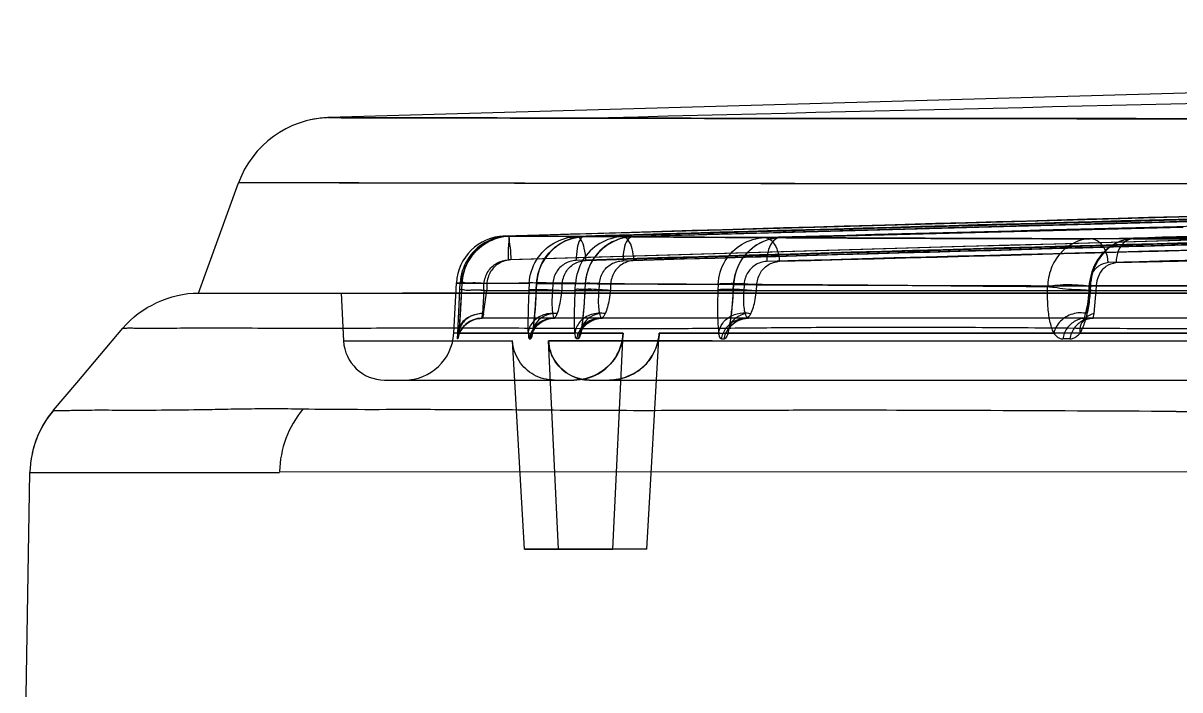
# Model space of a CAD drawing. Header units: millimetres. Extents: x 1236 to 1656, y -100 to 494.
# Drawn here: x 1473.7 to 1476.507, y 392.21 to 393.826 of the extents above; entities that cross this region are included whole.
import ezdxf

# ---------------------------------------------------------------- set-up
doc = ezdxf.new("R2010")
doc.units = ezdxf.units.MM
doc.header["$LTSCALE"] = 0.1

msp = doc.modelspace()

# ---------------------------------------------------------------- linework, layer by layer
for p, q in [((1474.8508, 393.5962), (1474.4428, 393.5971)), ((1474.938, 393.5961), (1474.8508, 393.5962)), ((1475.0492, 393.5958), (1474.938, 393.5961)), ((1474.1255, 393.1717), (1474.2226, 393.4386)), ((1477.0353, 393.3716), (1474.8679, 393.3099)), ((1476.5153, 393.3314), (1475.5374, 393.306)), ((1475.5376, 393.3061), (1476.5155, 393.3315)), ((1474.8679, 393.3099), (1474.8646, 393.3098)), ((1474.8679, 393.3099), (1474.8666, 393.3099)), ((1475.0435, 393.3089), (1474.8679, 393.3099)), ((1474.868, 393.3099), (1474.8767, 393.3099)), ((1474.881, 393.3098), (1475.1555, 393.3083)), ((1475.4994, 393.3063), (1475.0617, 393.3088)), ((1474.1251, 393.1718), (1474.9684, 393.1718)), ((1474.1255, 393.1718), (1474.421, 393.1718)), ((1474.1255, 393.1718), (1474.4511, 393.1718)), ((1474.4511, 393.1718), (1474.5826, 393.1718)), ((1474.4717, 393.172), (1474.4778, 393.0554)), ((1474.5826, 393.1718), (1476.6082, 393.1718)), ((1512.2577, 393.1718), (1474.6207, 393.1718)), ((1474.7453, 393.0744), (1474.7517, 393.1962)), ((1474.7517, 393.1962), (1474.7607, 393.1962)), ((1474.7517, 393.1958), (1474.9284, 393.1957)), ((1474.755, 393.0744), (1474.7598, 393.1793)), ((1474.7641, 393.1813), (1474.7576, 393.0744)), ((1474.7598, 393.1793), (1474.7607, 393.1962)), ((1474.7598, 393.1793), (1474.7607, 393.1962)), ((1474.7649, 393.1962), (1474.764, 393.1793)), ((1475.0409, 393.1962), (1474.7649, 393.1946)), ((1474.818, 393.1783), (1474.8147, 393.1217)), ((1474.8177, 393.1217), (1474.8251, 393.1782)), ((1474.818, 393.1783), (1474.8183, 393.1952)), ((1474.818, 393.1783), (1489.0818, 393.1783)), ((1474.8255, 393.1952), (1474.8251, 393.1782)), ((1474.8251, 393.1782), (1492.3882, 393.1782)), ((1474.9284, 393.1952), (1474.9276, 393.1793)), ((1474.9454, 393.1794), (1474.9463, 393.1952)), ((1474.9455, 393.1793), (1474.9849, 393.1782)), ((1474.9458, 393.1793), (1474.9467, 393.1951)), ((1474.9464, 393.1951), (1474.9855, 393.1941)), ((1474.9467, 393.1951), (1475.3869, 393.1926)), ((1474.9855, 393.1941), (1474.9849, 393.1782)), ((1475.0081, 393.1782), (1475.0084, 393.1942)), ((1475.0081, 393.1782), (1491.3229, 393.1782)), ((1475.0402, 393.1807), (1475.0409, 393.1946)), ((1475.0642, 393.1945), (1475.0634, 393.1794)), ((1475.0644, 393.1945), (1475.0635, 393.1793)), ((1475.0635, 393.1793), (1475.0981, 393.1782)), ((1475.0986, 393.1934), (1475.0644, 393.1945)), ((1475.0981, 393.1782), (1475.0986, 393.1934)), ((1475.1257, 393.1936), (1475.1254, 393.1782)), ((1475.3869, 393.1926), (1475.3864, 393.1793)), ((1475.4235, 393.1793), (1475.4242, 393.1924)), ((1475.4239, 393.1793), (1475.4246, 393.1923)), ((1475.4491, 393.1782), (1475.4239, 393.1793)), ((1475.4246, 393.1923), (1475.4496, 393.1913)), ((1475.4457, 393.1806), (1475.4803, 393.1782)), ((1475.4805, 393.1915), (1475.4474, 393.1938)), ((1475.4496, 393.1913), (1475.4491, 393.1782)), ((1475.4803, 393.1782), (1475.4805, 393.1915)), ((1476.2864, 393.1782), (1476.2816, 393.1218)), ((1476.2865, 393.1881), (1476.2865, 393.1782)), ((1476.2874, 393.1894), (1476.2869, 393.1794)), ((1476.2896, 393.1793), (1476.2869, 393.1794)), ((1476.2869, 393.1794), (1476.3044, 393.1782)), ((1476.3048, 393.1883), (1476.2874, 393.1894)), ((1476.2874, 393.1894), (1476.2902, 393.1893)), ((1476.2902, 393.1893), (1476.2896, 393.1793)), ((1476.2992, 393.1218), (1476.3044, 393.1782)), ((1476.3044, 393.1782), (1476.3048, 393.1883)), ((1474.8142, 393.1107), (1474.8147, 393.1217)), ((1476.2816, 393.1218), (1476.2797, 393.1107)), ((1476.2969, 393.1107), (1476.2992, 393.1218)), ((1473.8303, 392.9542), (1473.9424, 393.0867)), ((1492.325, 393.1107), (1474.8136, 393.1107)), ((1474.8137, 393.1107), (1474.8142, 393.1107)), ((1474.9878, 393.1106), (1474.9894, 393.1107)), ((1474.9256, 393.0744), (1474.7453, 393.0744)), ((1474.755, 393.0744), (1474.7453, 393.0744)), ((1474.7544, 393.0607), (1474.755, 393.0744)), ((1474.7551, 393.0607), (1474.7544, 393.0607)), ((1474.7576, 393.0744), (1474.7551, 393.0607)), ((1474.7576, 393.0744), (1475.0393, 393.0744)), ((1474.9281, 393.0607), (1474.9311, 393.0607)), ((1475.1558, 393.0744), (1474.937, 393.0744)), ((1475.0469, 393.0607), (1475.043, 393.0607)), ((1475.0537, 393.0744), (1475.1565, 393.0744)), ((1475.131, 392.5507), (1475.1562, 393.0744)), ((1475.1312, 392.5506), (1475.1565, 393.0744)), ((1475.2138, 392.5507), (1475.2438, 393.0744)), ((1475.2139, 392.5507), (1475.244, 393.0743)), ((1475.3882, 393.0744), (1475.2437, 393.0744)), ((1475.2441, 393.0743), (1476.2014, 393.0743)), ((1475.3951, 393.0607), (1475.4014, 393.0607)), ((1478.4747, 393.0744), (1475.4113, 393.0744)), ((1476.2403, 393.0607), (1476.2232, 393.0607)), ((1476.265, 393.0744), (1480.2381, 393.0744)), ((1476.5049, 393.0856), (1476.6063, 393.0853)), ((1474.4778, 393.0554), (1474.8881, 393.0559)), ((1474.8881, 393.0555), (1474.4778, 393.0554)), ((1474.9168, 392.5507), (1474.8881, 393.0555)), ((1474.9168, 392.5506), (1474.8881, 393.0555)), ((1474.9993, 392.5507), (1474.9751, 393.0556)), ((1474.9993, 392.5507), (1474.9751, 393.0555)), ((1474.9752, 393.0555), (1484.434, 393.0554)), ((1473.7738, 392.8874), (1473.8303, 392.9542)), ((1474.5776, 392.9607), (1475.0367, 392.9607)), ((1475.0748, 392.9607), (1484.4411, 392.9607)), ((1473.7737, 392.8872), (1473.7739, 392.8876)), ((1475.0416, 392.8871), (1475.0329, 392.8871)), ((1473.7174, 392.7505), (1473.7167, 392.7362)), ((1473.7174, 392.7505), (1473.7174, 392.7507)), ((1473.7002, 391.7902), (1473.7167, 392.7362)), ((1473.7167, 392.7362), (1473.7898, 392.7366)), ((1473.7898, 392.7366), (1474.3224, 392.7366)), ((1478.6893, 392.7366), (1474.3226, 392.7383)), ((1475.2139, 392.5507), (1474.9168, 392.5507)), ((1474.9168, 392.5506), (1475.1312, 392.5506))]:
    msp.add_line(p, q)
for points in [[(1477.2615, 393.6777), (1474.4416, 393.597), (1474.4396, 393.597), (1474.4369, 393.5968), (1474.4336, 393.5967), (1474.4298, 393.5964), (1474.4256, 393.596), (1474.4213, 393.5955), (1474.4167, 393.5949), (1474.412, 393.5942), (1474.4071, 393.5934), (1474.4021, 393.5924), (1474.397, 393.5914)], [(1488.9905, 393.5745), (1486.6445, 393.553), (1484.296, 393.5225), (1481.9449, 393.4829), (1479.5913, 393.4343), (1477.2352, 393.3766), (1474.8767, 393.3099)], [(1489.018, 393.5746), (1486.6694, 393.5531), (1484.3178, 393.5226), (1481.9631, 393.483), (1479.6054, 393.4344), (1477.2447, 393.3766), (1474.881, 393.3098)], [(1489.3098, 393.5756), (1487.0823, 393.5552), (1484.7958, 393.5255), (1482.4505, 393.4862), (1480.0464, 393.4372), (1477.5834, 393.3781), (1475.0617, 393.3088)], [(1489.4711, 393.5761), (1487.3496, 393.5567), (1485.1238, 393.5278), (1482.7938, 393.4889), (1480.3597, 393.4395), (1477.8215, 393.3793), (1475.1791, 393.3081)], [(1490.4028, 393.5786), (1488.34, 393.5574), (1486.1683, 393.5247), (1483.8878, 393.4812), (1481.4985, 393.4284), (1479.0003, 393.368), (1476.3933, 393.3031)], [(1474.881, 393.3098), (1474.8634, 393.308), (1474.8463, 393.3034), (1474.8299, 393.2964), (1474.8148, 393.287), (1474.8012, 393.2755), (1474.7893, 393.2622), (1474.7796, 393.2472), (1474.7721, 393.231), (1474.7671, 393.2138), (1474.7649, 393.1962)], [(1474.8767, 393.3099), (1474.8673, 393.3092), (1474.858, 393.3078), (1474.8489, 393.3056), (1474.84, 393.3028)], [(1475.0617, 393.3088), (1475.0463, 393.3073), (1475.0312, 393.3037), (1475.0166, 393.2981), (1475.0027, 393.2906), (1474.9898, 393.2812), (1474.9781, 393.27), (1474.9678, 393.2573), (1474.9593, 393.2432), (1474.9527, 393.228), (1474.9483, 393.2118), (1474.9463, 393.1952)], [(1475.1791, 393.3081), (1475.1634, 393.3066), (1475.1481, 393.3028), (1475.1335, 393.2971), (1475.1197, 393.2894), (1475.1069, 393.2799), (1475.0954, 393.2688), (1475.0853, 393.2562), (1475.0769, 393.2422), (1475.0705, 393.2271), (1475.0662, 393.211), (1475.0642, 393.1945)], [(1475.5374, 393.306), (1475.5221, 393.3045), (1475.5072, 393.3008), (1475.4929, 393.2952), (1475.4795, 393.2878), (1475.4669, 393.2785), (1475.4555, 393.2676), (1475.4455, 393.2551), (1475.4371, 393.2411), (1475.4306, 393.2258), (1475.4263, 393.2094), (1475.4242, 393.1924)], [(1476.3933, 393.3031), (1476.3792, 393.3016), (1476.3653, 393.298), (1476.352, 393.2925), (1476.3394, 393.285), (1476.3276, 393.2758), (1476.3169, 393.2648), (1476.3075, 393.2522), (1476.2996, 393.2381), (1476.2935, 393.2228), (1476.2894, 393.2063), (1476.2874, 393.1894)], [(1474.764, 393.1793), (1474.7631, 393.1635), (1474.7623, 393.148), (1474.7614, 393.1331), (1474.7606, 393.1192), (1474.7598, 393.1063), (1474.759, 393.0947), (1474.7583, 393.0844), (1474.7577, 393.0758)], [(1474.9454, 393.1794), (1474.9445, 393.1629), (1474.9434, 393.1471), (1474.9424, 393.1323), (1474.9412, 393.1187), (1474.9401, 393.1065), (1474.939, 393.0959), (1474.938, 393.0869), (1474.9371, 393.0798)], [(1475.0634, 393.1794), (1475.0626, 393.1647), (1475.0616, 393.1506), (1475.0606, 393.1373), (1475.0595, 393.1249), (1475.0584, 393.1136), (1475.0573, 393.1035), (1475.0562, 393.0947), (1475.0552, 393.0872), (1475.0543, 393.0813)], [(1475.4235, 393.1793), (1475.4226, 393.1643), (1475.4215, 393.1499), (1475.4202, 393.1366), (1475.4189, 393.1244), (1475.4175, 393.1137), (1475.4162, 393.1043), (1475.4149, 393.0965), (1475.4136, 393.09), (1475.4126, 393.0853)], [(1476.2869, 393.1794), (1476.286, 393.1671), (1476.2846, 393.1554), (1476.283, 393.1445), (1476.281, 393.1347), (1476.279, 393.1259), (1476.2768, 393.1183), (1476.2748, 393.112), (1476.2728, 393.1069), (1476.2712, 393.1032), (1476.27, 393.101)], [(1474.7577, 393.0757), (1474.7575, 393.0737), (1474.7574, 393.0719), (1474.7572, 393.0704), (1474.757, 393.0691), (1474.7568, 393.0681), (1474.7567, 393.0673), (1474.7566, 393.0668), (1474.7566, 393.0666), (1474.7566, 393.0666), (1474.7567, 393.067), (1474.7569, 393.068), (1474.7574, 393.0694), (1474.7581, 393.0716), (1474.7593, 393.0746), (1474.7608, 393.0779), (1474.7628, 393.0815), (1474.7653, 393.0852), (1474.7681, 393.089), (1474.7714, 393.0927), (1474.7751, 393.0961), (1474.7791, 393.0993), (1474.7834, 393.1021), (1474.788, 393.1046), (1474.7929, 393.1067), (1474.798, 393.1084), (1474.8032, 393.1097), (1474.8086, 393.1104)], [(1474.7919, 393.1066), (1474.7972, 393.1084), (1474.8026, 393.1097), (1474.8082, 393.1104), (1474.8137, 393.1107)], [(1474.8086, 393.1104), (1474.8114, 393.1106), (1474.8142, 393.1107)], [(1474.937, 393.0797), (1474.9366, 393.0773), (1474.9363, 393.0756), (1474.9361, 393.0748), (1474.9361, 393.0749), (1474.9365, 393.076), (1474.9375, 393.0782), (1474.9392, 393.0816), (1474.9418, 393.0857), (1474.9453, 393.0903), (1474.9496, 393.0947), (1474.9544, 393.0987), (1474.9598, 393.1024), (1474.9658, 393.1055), (1474.9725, 393.108), (1474.9798, 393.1098), (1474.9878, 393.1106)], [(1475.0543, 393.0813), (1475.0539, 393.0791), (1475.0535, 393.0777), (1475.0534, 393.0772), (1475.0535, 393.0775), (1475.054, 393.0788), (1475.0551, 393.0811), (1475.0571, 393.0845), (1475.0602, 393.0889), (1475.0642, 393.0934), (1475.0693, 393.098), (1475.0752, 393.1021), (1475.0818, 393.1055), (1475.0892, 393.1083), (1475.0972, 393.11), (1475.106, 393.1107)], [(1475.4126, 393.0853), (1475.4121, 393.0836), (1475.4119, 393.0828), (1475.4119, 393.083), (1475.4125, 393.0841), (1475.4137, 393.0863), (1475.4157, 393.0893), (1475.4188, 393.093), (1475.4231, 393.0971), (1475.4284, 393.1011), (1475.4348, 393.1048), (1475.4422, 393.1078), (1475.4504, 393.1099), (1475.4596, 393.1107)], [(1476.27, 393.1009), (1476.2696, 393.1003), (1476.2704, 393.1012), (1476.2725, 393.1031), (1476.2763, 393.1056), (1476.2817, 393.108), (1476.2886, 393.1099), (1476.2966, 393.1107)]]:
    msp.add_lwpolyline(points)
for centre, radius, start, end in [((1474.4484, 393.3571), 0.24, 91.745, 160.0405), ((1493.5072, -223.916), 617.449, 90.4170255, 91.7289886), ((1493.4915, -222.6373), 616.1704, 90.4180088, 91.7305396), ((1474.8715, 393.19), 0.12, 91.7492, 177.1072), ((1474.344, 422.5815), 29.4953, 270.26049, 270.46765), ((1474.8136, 393.0507), 0.06, 89.8809, 170.4088), ((1474.8143, 393.0507), 0.06, 90.123, 170.4089), ((1474.6255, 393.0807), 0.12, 269.9246, 356.9829), ((1474.5777, 393.0607), 0.1, 182.9805, 269.9061), ((1473.9569, 392.7318), 0.2403, 139.6921, 159.3478), ((1473.9569, 392.7319), 0.2403, 139.6005, 159.2118), ((1476.7497, 471.2417), 78.3574, 269.816426, 269.988306), ((1473.9575, 392.7319), 0.2408, 159.2529, 172.2665), ((1473.9565, 392.732), 0.2398, 159.3608, 165.8678), ((1473.9574, 392.7318), 0.2407, 165.8803, 172.4397), ((1473.9575, 392.7319), 0.2408, 172.2792, 175.5402), ((1473.9575, 392.7318), 0.2408, 172.4366, 175.5426)]:
    msp.add_arc(centre, radius, start, end)
for points, knots in [([(1475.0491, 393.5958), (1478.1135, 393.6726), (1484.2434, 393.7878), (1493.4397, 393.8454), (1502.6359, 393.7878), (1508.7658, 393.6726), (1511.8302, 393.5958)], [0, 0, 0, 0, 0.25, 0.5, 0.75, 1, 1, 1, 1]), ([(1474.4411, 393.597), (1474.4416, 393.597), (1474.4435, 393.597), (1474.448, 393.597), (1474.4554, 393.597), (1474.4712, 393.597), (1474.4983, 393.5969), (1474.5615, 393.5968), (1474.6699, 393.5965), (1474.7978, 393.5963), (1474.9236, 393.5961), (1475.0367, 393.5959), (1475.1686, 393.5956), (1475.331, 393.5954), (1475.541, 393.5951), (1475.7546, 393.5949), (1475.9644, 393.5948), (1476.157, 393.5946), (1476.3767, 393.5945), (1476.7301, 393.5944), (1477.2521, 393.5943), (1477.9697, 393.5942), (1478.8021, 393.5942), (1479.7351, 393.5943), (1480.7491, 393.5945), (1482.207, 393.5947), (1483.713, 393.5949), (1485.2543, 393.5952), (1486.4367, 393.5953), (1487.6284, 393.5954), (1488.8273, 393.5953), (1490.0325, 393.5949), (1491.2041, 393.5943), (1492.3402, 393.5936), (1493.0727, 393.5933), (1493.4391, 393.5932)], [0, 0, 0, 0, 0.000078, 0.000312, 0.000702, 0.001247, 0.002806, 0.004989, 0.011227, 0.019924, 0.025187, 0.031083, 0.037783, 0.046023, 0.056721, 0.070956, 0.07975, 0.089844, 0.10137, 0.114443, 0.145647, 0.183798, 0.227763, 0.277088, 0.331133, 0.387887, 0.507311, 0.568943, 0.631279, 0.694023, 0.75713, 0.820596, 0.884336, 0.942135, 1, 1, 1, 1]), ([(1493.4393, 393.594), (1493.3196, 393.594), (1493.0806, 393.594), (1492.7213, 393.5942), (1492.3615, 393.5944), (1492.0039, 393.5945), (1491.6516, 393.5947), (1491.3032, 393.5948), (1490.9503, 393.595), (1490.5816, 393.5951), (1490.1856, 393.5952), (1489.7506, 393.5953), (1489.2661, 393.5953), (1488.7222, 393.5954), (1488.1101, 393.5954), (1487.4221, 393.5954), (1486.6521, 393.5953), (1485.7913, 393.5953), (1484.8302, 393.5951), (1483.7798, 393.5949), (1482.7032, 393.5948), (1481.6826, 393.5946), (1480.7761, 393.5944), (1479.9844, 393.5943), (1479.2844, 393.5942), (1478.6568, 393.5942), (1478.092, 393.5942), (1477.5846, 393.5943), (1477.1285, 393.5943), (1476.7163, 393.5944), (1476.3421, 393.5946), (1476.0051, 393.5948), (1475.7084, 393.5949), (1475.4541, 393.5952), (1475.2394, 393.5955), (1475.1087, 393.5957), (1475.0491, 393.5958)], [0, 0, 0, 0, 0.019536, 0.038982, 0.058621, 0.078223, 0.09732, 0.11608, 0.135062, 0.154893, 0.176221, 0.199673, 0.22584, 0.25526, 0.288397, 0.325695, 0.367502, 0.413999, 0.466116, 0.524291, 0.585359, 0.641741, 0.690769, 0.733236, 0.770895, 0.804967, 0.835605, 0.86304, 0.887734, 0.910011, 0.930285, 0.948779, 0.964986, 0.978676, 0.99027, 1, 1, 1, 1]), ([(1474.8767, 393.3099), (1476.448, 393.3573), (1479.5876, 393.4402), (1484.2924, 393.5284), (1487.4256, 393.5632), (1488.9905, 393.5745)], [0, 0, 0, 0, 0.334098, 0.667429, 1, 1, 1, 1]), ([(1489.018, 393.5746), (1487.4513, 393.5633), (1484.3135, 393.5285), (1479.601, 393.4403), (1476.4557, 393.3573), (1474.881, 393.3098)], [0, 0, 0, 0, 0.332429, 0.665762, 1, 1, 1, 1]), ([(1489.2018, 393.5752), (1487.5387, 393.5631), (1484.3023, 393.5255), (1479.5828, 393.4331), (1476.5266, 393.3524), (1475.0435, 393.3089)], [0, 0, 0, 0, 0.352331, 0.685663, 1, 1, 1, 1]), ([(1475.0617, 393.3088), (1476.5521, 393.3523), (1479.6254, 393.4331), (1484.3749, 393.5259), (1487.634, 393.5635), (1489.3098, 393.5756)], [0, 0, 0, 0, 0.313872, 0.647204, 1, 1, 1, 1]), ([(1475.1555, 393.3083), (1476.6201, 393.3502), (1479.6604, 393.4302), (1484.3878, 393.5246), (1487.6507, 393.5633), (1489.3377, 393.5757)], [0, 0, 0, 0, 0.309886, 0.643216, 1, 1, 1, 1]), ([(1489.4712, 393.5761), (1487.7687, 393.5638), (1484.478, 393.525), (1479.714, 393.4303), (1476.6527, 393.35), (1475.1792, 393.3081)], [0, 0, 0, 0, 0.357311, 0.690642, 1, 1, 1, 1]), ([(1489.7018, 393.5768), (1487.9691, 393.5638), (1484.6581, 393.5217), (1479.9241, 393.4218), (1476.9228, 393.3439), (1475.4994, 393.3063)], [0, 0, 0, 0, 0.365951, 0.699282, 1, 1, 1, 1]), ([(1476.29, 393.3033), (1476.6625, 393.3126), (1477.408, 393.3313), (1478.5707, 393.3606), (1479.7785, 393.3908), (1481.0762, 393.4224), (1482.4193, 393.4538), (1483.8531, 393.4852), (1485.3326, 393.5143), (1486.9029, 393.5408), (1488.5186, 393.5628), (1489.6259, 393.5737), (1490.1796, 393.5781)], [0, 0, 0, 0, 0.08048, 0.161025, 0.251157, 0.341392, 0.441323, 0.541288, 0.651081, 0.760873, 0.880434, 1, 1, 1, 1]), ([(1490.4029, 393.5786), (1489.8414, 393.5743), (1488.7184, 393.5634), (1487.0811, 393.5412), (1485.4912, 393.5145), (1483.9958, 393.4851), (1482.5482, 393.4536), (1481.195, 393.422), (1479.8893, 393.3903), (1478.6771, 393.3602), (1477.5121, 393.331), (1476.7664, 393.3124), (1476.3937, 393.3031)], [0, 0, 0, 0, 0.120226, 0.240446, 0.350569, 0.460687, 0.560657, 0.660585, 0.75049, 0.840289, 0.920178, 1, 1, 1, 1]), ([(1489.2899, 393.5179), (1487.7067, 393.5055), (1484.5403, 393.4694), (1479.7909, 393.3804), (1476.625, 393.298), (1475.0422, 393.251)], [0, 0, 0, 0, 0.333299, 0.666632, 1, 1, 1, 1]), ([(1475.0661, 393.251), (1476.6385, 393.2971), (1479.7838, 393.3806), (1484.5026, 393.4684), (1487.6489, 393.5059), (1489.2222, 393.5174)], [0, 0, 0, 0, 0.33331, 0.666643, 1, 1, 1, 1]), ([(1475.1558, 393.2502), (1476.7434, 393.2954), (1479.9185, 393.3797), (1484.6818, 393.4673), (1487.8573, 393.5067), (1489.4451, 393.5182)], [0, 0, 0, 0, 0.333376, 0.666709, 1, 1, 1, 1]), ([(1489.3635, 393.5179), (1487.7875, 393.5049), (1484.6356, 393.4679), (1479.9085, 393.3787), (1476.7577, 393.297), (1475.1825, 393.2505)], [0, 0, 0, 0, 0.333361, 0.666693, 1, 1, 1, 1]), ([(1489.8488, 393.5197), (1488.3121, 393.5074), (1485.1814, 393.47), (1480.4, 393.3725), (1477.1553, 393.293), (1475.5044, 393.2485)], [0, 0, 0, 0, 0.321332, 0.654668, 1, 1, 1, 1]), ([(1475.5354, 393.2487), (1477.1693, 393.2932), (1480.3811, 393.3725), (1485.1149, 393.4695), (1488.2148, 393.5069), (1489.7367, 393.5192)], [0, 0, 0, 0, 0.34523, 0.678556, 1, 1, 1, 1]), ([(1490.2224, 393.5204), (1488.7302, 393.507), (1485.6947, 393.4677), (1481.0652, 393.3641), (1477.9278, 393.2877), (1476.3336, 393.2456)], [0, 0, 0, 0, 0.322266, 0.655589, 1, 1, 1, 1]), ([(1476.3522, 393.2454), (1477.9608, 393.2877), (1481.126, 393.3644), (1485.7953, 393.4684), (1488.8563, 393.5076), (1490.3606, 393.5209)], [0, 0, 0, 0, 0.344551, 0.677897, 1, 1, 1, 1]), ([(1484.4385, 393.437), (1484.2974, 393.437), (1483.3906, 393.4368), (1482.1186, 393.4366), (1480.6388, 393.4365), (1479.3205, 393.4362), (1478.1205, 393.4361), (1477.0672, 393.4362), (1476.5336, 393.4364), (1476.1728, 393.4365), (1475.9491, 393.4366), (1475.7535, 393.4367), (1475.541, 393.4369), (1475.3252, 393.4371), (1475.1135, 393.4373), (1474.9504, 393.4376), (1474.8182, 393.4379), (1474.7051, 393.4381), (1474.5794, 393.4383), (1474.4516, 393.4386), (1474.3432, 393.4388), (1474.28, 393.4389), (1474.2529, 393.439), (1474.2371, 393.439), (1474.2297, 393.439), (1474.2252, 393.439), (1474.2233, 393.439), (1474.2228, 393.439)], [0, 0, 0, 0, 0.041433, 0.266299, 0.373546, 0.475987, 0.653428, 0.725969, 0.785302, 0.810109, 0.831931, 0.850995, 0.867566, 0.894325, 0.914364, 0.929748, 0.942222, 0.953184, 0.962963, 0.979128, 0.990725, 0.994785, 0.997682, 0.998696, 0.99942, 0.999854, 1, 1, 1, 1]), ([(1493.4395, 393.4361), (1493.0705, 393.4362), (1492.3324, 393.4365), (1491.1877, 393.4372), (1490.0071, 393.4375), (1488.7925, 393.4375), (1487.5834, 393.4375), (1486.3805, 393.4374), (1485.1863, 393.4372), (1483.6299, 393.437), (1482.1074, 393.4367), (1480.6304, 393.4365), (1479.5979, 393.4363), (1478.6459, 393.4362), (1477.9139, 393.4362), (1477.3827, 393.4363), (1476.9341, 393.4363), (1476.4556, 393.4364), (1475.9739, 393.4367), (1475.6025, 393.4369), (1475.3208, 393.4372), (1475.1078, 393.4374), (1474.9437, 393.4377), (1474.8107, 393.438), (1474.697, 393.4382), (1474.5965, 393.4384), (1474.5079, 393.4386), (1474.4314, 393.4387), (1474.367, 393.4388), (1474.3215, 393.4389), (1474.2915, 393.439), (1474.2739, 393.439), (1474.2591, 393.4391), (1474.247, 393.4391), (1474.2385, 393.4391), (1474.233, 393.4391), (1474.2298, 393.4391), (1474.2273, 393.4391), (1474.2253, 393.4391), (1474.224, 393.4391), (1474.2232, 393.4391), (1474.223, 393.4391)], [0, 0, 0, 0, 0.057607, 0.115228, 0.178703, 0.241924, 0.304839, 0.367458, 0.429728, 0.491263, 0.61044, 0.667409, 0.721845, 0.771629, 0.816039, 0.836117, 0.854566, 0.886075, 0.910809, 0.929771, 0.94406, 0.954784, 0.963015, 0.969685, 0.975546, 0.98077, 0.985379, 0.989366, 0.992719, 0.995425, 0.996484, 0.997396, 0.998166, 0.998796, 0.999291, 0.999489, 0.999655, 0.999788, 0.99989, 0.99996, 1, 1, 1, 1]), ([(1474.8767, 393.3099), (1474.8571, 393.3093), (1474.8177, 393.2976), (1474.7742, 393.255), (1474.7617, 393.2159), (1474.7607, 393.1962)], [0, 0, 0, 0, 0.333826, 0.665004, 1, 1, 1, 1]), ([(1474.7649, 393.1962), (1474.7659, 393.2159), (1474.7785, 393.2552), (1474.8222, 393.2977), (1474.8616, 393.3093), (1474.881, 393.3098)], [0, 0, 0, 0, 0.335478, 0.66899, 1, 1, 1, 1]), ([(1474.8767, 393.3099), (1474.8795, 393.3099), (1474.8793, 393.2949), (1474.8831, 393.28), (1474.8834, 393.2617), (1474.8837, 393.252)], [0, 0, 0, 0, 0.14072, 0.502851, 1, 1, 1, 1]), ([(1474.881, 393.3098), (1474.8783, 393.3098), (1474.8794, 393.2948), (1474.8765, 393.2799), (1474.8773, 393.2616), (1474.8776, 393.252)], [0, 0, 0, 0, 0.14135, 0.502247, 1, 1, 1, 1]), ([(1474.9284, 393.1952), (1474.9294, 393.215), (1474.9417, 393.2543), (1474.9851, 393.2967), (1475.0242, 393.3083), (1475.0435, 393.3089)], [0, 0, 0, 0, 0.337435, 0.669841, 1, 1, 1, 1]), ([(1474.9464, 393.1951), (1474.9474, 393.2146), (1474.9593, 393.2537), (1475.0024, 393.2968), (1475.042, 393.3082), (1475.0617, 393.3088)], [0, 0, 0, 0, 0.331807, 0.664162, 1, 1, 1, 1]), ([(1475.1555, 393.3083), (1475.136, 393.3077), (1475.0968, 393.2959), (1475.0538, 393.2532), (1475.0419, 393.2141), (1475.0409, 393.1946)], [0, 0, 0, 0, 0.333042, 0.666255, 1, 1, 1, 1]), ([(1475.0617, 393.3088), (1475.0575, 393.3087), (1475.0484, 393.2981), (1475.0437, 393.278), (1475.0422, 393.2607), (1475.0423, 393.2511)], [0, 0, 0, 0, 0.19973, 0.546861, 1, 1, 1, 1]), ([(1475.066, 393.2511), (1475.0656, 393.2609), (1475.0631, 393.2785), (1475.0574, 393.2986), (1475.0478, 393.309), (1475.0435, 393.3089)], [0, 0, 0, 0, 0.455977, 0.80281, 1, 1, 1, 1]), ([(1475.1793, 393.3081), (1475.1599, 393.3076), (1475.1204, 393.2963), (1475.0773, 393.2532), (1475.0654, 393.2139), (1475.0644, 393.1945)], [0, 0, 0, 0, 0.330731, 0.667368, 1, 1, 1, 1]), ([(1475.1824, 393.2505), (1475.182, 393.2602), (1475.1794, 393.2776), (1475.172, 393.2986), (1475.1606, 393.3084), (1475.1555, 393.3083)], [0, 0, 0, 0, 0.43062, 0.770148, 1, 1, 1, 1]), ([(1475.1792, 393.3081), (1475.1743, 393.308), (1475.1635, 393.2984), (1475.1571, 393.2773), (1475.1557, 393.2599), (1475.156, 393.2502)], [0, 0, 0, 0, 0.221124, 0.562204, 1, 1, 1, 1]), ([(1475.1793, 393.3081), (1475.2051, 393.308), (1475.2596, 393.3077), (1475.3467, 393.3071), (1475.445, 393.3066), (1475.5578, 393.3059), (1475.6915, 393.3052), (1475.8538, 393.3045), (1476.0124, 393.304), (1476.1619, 393.3036), (1476.2457, 393.3034), (1476.29, 393.3033)], [0, 0, 0, 0, 0.069785, 0.147062, 0.235309, 0.335321, 0.451742, 0.596301, 0.773802, 0.880168, 1, 1, 1, 1]), ([(1475.3867, 393.1926), (1475.3877, 393.2124), (1475.3992, 393.2518), (1475.4421, 393.294), (1475.4804, 393.3058), (1475.4994, 393.3063)], [0, 0, 0, 0, 0.342655, 0.672548, 1, 1, 1, 1]), ([(1475.4245, 393.1924), (1475.4256, 393.2115), (1475.4373, 393.2499), (1475.4786, 393.2939), (1475.5181, 393.3056), (1475.5376, 393.3061)], [0, 0, 0, 0, 0.329281, 0.663642, 1, 1, 1, 1]), ([(1475.4994, 393.3063), (1475.5055, 393.3064), (1475.5194, 393.2992), (1475.5313, 393.2772), (1475.5348, 393.259), (1475.5352, 393.2487)], [0, 0, 0, 0, 0.24983, 0.577038, 1, 1, 1, 1]), ([(1475.5376, 393.3061), (1475.5314, 393.3059), (1475.5177, 393.298), (1475.5072, 393.2759), (1475.5046, 393.2582), (1475.5046, 393.2485)], [0, 0, 0, 0, 0.259004, 0.592803, 1, 1, 1, 1]), ([(1478.5129, 393.3015), (1478.3953, 393.3015), (1478.1682, 393.3016), (1477.8341, 393.3017), (1477.521, 393.3018), (1477.1546, 393.302), (1476.8276, 393.3023), (1476.5375, 393.3028), (1476.3121, 393.3032), (1476.0802, 393.3038), (1475.8787, 393.3044), (1475.7494, 393.305), (1475.6714, 393.3053), (1475.602, 393.3057), (1475.5584, 393.3059), (1475.5376, 393.3061)], [0, 0, 0, 0, 0.11862, 0.228981, 0.33683, 0.434337, 0.598394, 0.666618, 0.726803, 0.82566, 0.900435, 0.930008, 0.955992, 0.979089, 1, 1, 1, 1]), ([(1476.29, 393.3033), (1476.2762, 393.303), (1476.2486, 393.2955), (1476.215, 393.2691), (1476.1921, 393.2313), (1476.1868, 393.2015), (1476.1866, 393.1865)], [0, 0, 0, 0, 0.24165, 0.481712, 0.735457, 1, 1, 1, 1]), ([(1476.3334, 393.2456), (1476.333, 393.2554), (1476.3291, 393.2738), (1476.3142, 393.2963), (1476.2977, 393.3034), (1476.29, 393.3033)], [0, 0, 0, 0, 0.374702, 0.703471, 1, 1, 1, 1]), ([(1476.3937, 393.3031), (1476.3761, 393.3026), (1476.3392, 393.2905), (1476.3014, 393.2467), (1476.2912, 393.2086), (1476.2902, 393.1894)], [0, 0, 0, 0, 0.316573, 0.654802, 1, 1, 1, 1]), ([(1476.3937, 393.3031), (1476.3865, 393.303), (1476.3709, 393.2965), (1476.3561, 393.2743), (1476.3525, 393.2556), (1476.3524, 393.2454)], [0, 0, 0, 0, 0.279153, 0.603544, 1, 1, 1, 1]), ([(1476.3937, 393.3031), (1476.6124, 393.3026), (1477.1143, 393.302), (1477.9922, 393.3015), (1479.0592, 393.3015), (1479.8432, 393.3017), (1480.2511, 393.3019)], [0, 0, 0, 0, 0.170114, 0.390298, 0.682754, 1, 1, 1, 1]), ([(1474.8181, 393.1945), (1474.8197, 393.2048), (1474.8261, 393.2246), (1474.8483, 393.2463), (1474.8679, 393.2514), (1474.8776, 393.252)], [0, 0, 0, 0, 0.350663, 0.67397, 1, 1, 1, 1]), ([(1474.8838, 393.252), (1474.8739, 393.2513), (1474.8543, 393.2462), (1474.8319, 393.2243), (1474.8265, 393.2043), (1474.8253, 393.1939)], [0, 0, 0, 0, 0.331102, 0.650322, 1, 1, 1, 1]), ([(1475.0422, 393.251), (1475.0325, 393.2502), (1475.0132, 393.2448), (1474.9915, 393.2229), (1474.9862, 393.2033), (1474.9852, 393.1931)], [0, 0, 0, 0, 0.332358, 0.653863, 1, 1, 1, 1]), ([(1475.0083, 393.1929), (1475.0094, 393.2032), (1475.0147, 393.2231), (1475.0366, 393.2453), (1475.0562, 393.2503), (1475.0661, 393.251)], [0, 0, 0, 0, 0.348904, 0.667502, 1, 1, 1, 1]), ([(1475.0983, 393.1925), (1475.0993, 393.2027), (1475.1047, 393.2225), (1475.1264, 393.2446), (1475.146, 393.2496), (1475.1558, 393.2502)], [0, 0, 0, 0, 0.345869, 0.667872, 1, 1, 1, 1]), ([(1475.1825, 393.2505), (1475.1728, 393.2497), (1475.1534, 393.2445), (1475.1318, 393.2223), (1475.1267, 393.2025), (1475.1256, 393.1922)], [0, 0, 0, 0, 0.330373, 0.650888, 1, 1, 1, 1]), ([(1475.5044, 393.2485), (1475.4948, 393.2476), (1475.4757, 393.242), (1475.4552, 393.2198), (1475.4501, 393.2005), (1475.4493, 393.1906)], [0, 0, 0, 0, 0.332895, 0.658162, 1, 1, 1, 1]), ([(1475.4804, 393.1903), (1475.4812, 393.2003), (1475.4861, 393.2197), (1475.5065, 393.2422), (1475.5257, 393.2477), (1475.5354, 393.2487)], [0, 0, 0, 0, 0.344915, 0.665923, 1, 1, 1, 1]), ([(1476.3336, 393.2456), (1476.3252, 393.2447), (1476.3079, 393.2388), (1476.2909, 393.2161), (1476.2871, 393.1974), (1476.2865, 393.1876)], [0, 0, 0, 0, 0.311923, 0.636676, 1, 1, 1, 1]), ([(1476.3046, 393.1878), (1476.3054, 393.1976), (1476.3096, 393.2161), (1476.3267, 393.2386), (1476.3439, 393.2445), (1476.3522, 393.2454)], [0, 0, 0, 0, 0.364328, 0.689681, 1, 1, 1, 1]), ([(1474.7607, 393.1962), (1474.7615, 393.199), (1474.7769, 393.1943), (1474.7944, 393.1981), (1474.8146, 393.1958), (1474.8255, 393.1952)], [0, 0, 0, 0, 0.133609, 0.495829, 1, 1, 1, 1]), ([(1474.7598, 393.1793), (1474.7608, 393.1821), (1474.7757, 393.1775), (1474.7938, 393.1812), (1474.8139, 393.1789), (1474.8251, 393.1782)], [0, 0, 0, 0, 0.135533, 0.488316, 1, 1, 1, 1]), ([(1474.764, 393.1793), (1474.7632, 393.1814), (1474.7789, 393.1776), (1474.7904, 393.1807), (1474.8086, 393.1787), (1474.818, 393.1783)], [0, 0, 0, 0, 0.122389, 0.47803, 1, 1, 1, 1]), ([(1474.8183, 393.1952), (1474.8093, 393.1956), (1474.7916, 393.1975), (1474.7803, 393.1944), (1474.764, 393.1984), (1474.7649, 393.1962)], [0, 0, 0, 0, 0.502236, 0.867162, 1, 1, 1, 1]), ([(1474.9276, 393.1793), (1474.9269, 393.1658), (1474.9259, 393.1403), (1474.9251, 393.1053), (1474.9252, 393.0838), (1474.9256, 393.0744)], [0, 0, 0, 0, 0.384724, 0.730953, 1, 1, 1, 1]), ([(1474.9276, 393.1793), (1474.9293, 393.181), (1474.9392, 393.1795), (1474.9553, 393.1812), (1474.9802, 393.1797), (1474.9984, 393.1789), (1475.0081, 393.1782)], [0, 0, 0, 0, 0.092513, 0.315244, 0.640593, 1, 1, 1, 1]), ([(1475.0084, 393.1942), (1474.9996, 393.1948), (1474.9825, 393.1956), (1474.9582, 393.1971), (1474.9414, 393.1954), (1474.9305, 393.1972), (1474.9284, 393.1952)], [0, 0, 0, 0, 0.329281, 0.645763, 0.892226, 1, 1, 1, 1]), ([(1474.937, 393.0744), (1474.9383, 393.0837), (1474.9406, 393.1052), (1474.9435, 393.1401), (1474.9451, 393.1658), (1474.9458, 393.1793)], [0, 0, 0, 0, 0.267464, 0.614621, 1, 1, 1, 1]), ([(1474.9849, 393.1782), (1474.9843, 393.171), (1474.9833, 393.1574), (1474.9834, 393.1385), (1474.9843, 393.1269), (1474.9853, 393.1217)], [0, 0, 0, 0, 0.385777, 0.723359, 1, 1, 1, 1]), ([(1474.9964, 393.1217), (1474.9985, 393.1267), (1475.0016, 393.1383), (1475.0053, 393.1572), (1475.0072, 393.171), (1475.0081, 393.1782)], [0, 0, 0, 0, 0.276893, 0.622969, 1, 1, 1, 1]), ([(1475.0393, 393.0744), (1475.0387, 393.0839), (1475.0381, 393.1055), (1475.0386, 393.141), (1475.0396, 393.1669), (1475.0402, 393.1807)], [0, 0, 0, 0, 0.267562, 0.610726, 1, 1, 1, 1]), ([(1475.1254, 393.1782), (1475.1164, 393.1789), (1475.0985, 393.1798), (1475.0729, 393.1814), (1475.0545, 393.1797), (1475.0426, 393.1814), (1475.0401, 393.1793)], [0, 0, 0, 0, 0.318246, 0.633111, 0.885477, 1, 1, 1, 1]), ([(1475.0409, 393.1946), (1475.0431, 393.1963), (1475.0534, 393.1952), (1475.0711, 393.1967), (1475.097, 393.1952), (1475.1159, 393.1943), (1475.1257, 393.1936)], [0, 0, 0, 0, 0.098535, 0.326202, 0.652256, 1, 1, 1, 1]), ([(1475.0635, 393.1793), (1475.0628, 393.1662), (1475.0612, 393.1409), (1475.0581, 393.1059), (1475.0553, 393.0841), (1475.0537, 393.0744)], [0, 0, 0, 0, 0.374918, 0.720481, 1, 1, 1, 1]), ([(1476.1865, 393.1865), (1476.0472, 393.1878), (1475.8102, 393.1902), (1475.4996, 393.1922), (1475.2648, 393.193), (1475.1278, 393.1939), (1475.0644, 393.1945)], [0, 0, 0, 0, 0.372534, 0.633603, 0.830444, 1, 1, 1, 1]), ([(1475.0997, 393.1217), (1475.0984, 393.127), (1475.097, 393.1386), (1475.0966, 393.1575), (1475.0974, 393.171), (1475.0981, 393.1782)], [0, 0, 0, 0, 0.285021, 0.617345, 1, 1, 1, 1]), ([(1475.1254, 393.1782), (1475.1244, 393.1709), (1475.1226, 393.1573), (1475.1186, 393.1384), (1475.115, 393.1269), (1475.1127, 393.1217)], [0, 0, 0, 0, 0.382736, 0.706095, 1, 1, 1, 1]), ([(1475.3864, 393.1793), (1475.3858, 393.166), (1475.3851, 393.141), (1475.3854, 393.106), (1475.387, 393.0843), (1475.3882, 393.0744)], [0, 0, 0, 0, 0.379613, 0.714654, 1, 1, 1, 1]), ([(1475.3862, 393.1793), (1475.389, 393.181), (1475.4, 393.1806), (1475.4194, 393.1818), (1475.4362, 393.181), (1475.4457, 393.1806)], [0, 0, 0, 0, 0.165283, 0.519795, 1, 1, 1, 1]), ([(1475.4474, 393.1938), (1475.4379, 393.1942), (1475.4209, 393.1951), (1475.4012, 393.1938), (1475.3897, 393.1945), (1475.3867, 393.1926)], [0, 0, 0, 0, 0.471312, 0.82725, 1, 1, 1, 1]), ([(1475.4113, 393.0744), (1475.4135, 393.084), (1475.4174, 393.1056), (1475.4213, 393.1406), (1475.4231, 393.1659), (1475.4239, 393.1793)], [0, 0, 0, 0, 0.281053, 0.619646, 1, 1, 1, 1]), ([(1475.4245, 393.1924), (1475.4451, 393.1922), (1475.4884, 393.192), (1475.5572, 393.1916), (1475.6345, 393.1913), (1475.7637, 393.1907), (1475.966, 393.1901), (1476.1995, 393.1895), (1476.4268, 393.1891), (1476.7199, 393.1886), (1477.0508, 393.1883), (1477.4216, 393.1881), (1477.7402, 393.188), (1478.0819, 393.1879), (1478.3153, 393.1878), (1478.4363, 393.1878)], [0, 0, 0, 0, 0.020484, 0.043111, 0.068558, 0.097502, 0.171748, 0.270099, 0.330072, 0.398146, 0.562109, 0.659633, 0.767517, 0.879511, 1, 1, 1, 1]), ([(1475.4491, 393.1782), (1475.4486, 393.1708), (1475.4477, 393.1572), (1475.4488, 393.1383), (1475.4507, 393.1269), (1475.4523, 393.1218)], [0, 0, 0, 0, 0.393342, 0.716496, 1, 1, 1, 1]), ([(1475.4662, 393.1218), (1475.4688, 393.1268), (1475.4728, 393.1381), (1475.4774, 393.1571), (1475.4792, 393.1708), (1475.4802, 393.1782)], [0, 0, 0, 0, 0.293185, 0.612248, 1, 1, 1, 1]), ([(1476.2014, 393.0743), (1476.1972, 393.0837), (1476.1908, 393.1053), (1476.1862, 393.1431), (1476.1861, 393.1708), (1476.1865, 393.1865)], [0, 0, 0, 0, 0.270757, 0.588032, 1, 1, 1, 1]), ([(1476.2865, 393.1881), (1476.2778, 393.1894), (1476.2592, 393.1908), (1476.2314, 393.1923), (1476.2069, 393.1899), (1476.192, 393.1886), (1476.1867, 393.1865)], [0, 0, 0, 0, 0.262519, 0.559788, 0.829065, 1, 1, 1, 1]), ([(1476.2865, 393.1782), (1476.2776, 393.1787), (1476.2586, 393.1799), (1476.2305, 393.1804), (1476.2063, 393.1847), (1476.192, 393.1861), (1476.1867, 393.1865)], [0, 0, 0, 0, 0.264645, 0.569921, 0.840361, 1, 1, 1, 1]), ([(1476.2896, 393.1793), (1476.2889, 393.1659), (1476.2863, 393.1404), (1476.2785, 393.105), (1476.27, 393.0837), (1476.265, 393.0744)], [0, 0, 0, 0, 0.370111, 0.708778, 1, 1, 1, 1]), ([(1480.1909, 393.1882), (1479.9652, 393.1881), (1479.5301, 393.188), (1478.8982, 393.1879), (1478.3135, 393.1878), (1477.8565, 393.1879), (1477.5208, 393.1881), (1477.2293, 393.1882), (1476.9114, 393.1885), (1476.5789, 393.1889), (1476.3806, 393.1892), (1476.2902, 393.1894)], [0, 0, 0, 0, 0.173573, 0.334591, 0.486005, 0.623291, 0.686038, 0.744267, 0.847453, 0.930514, 1, 1, 1, 1]), ([(1474.8177, 393.1218), (1474.8077, 393.1223), (1474.7878, 393.119), (1474.7634, 393.1021), (1474.7556, 393.0836), (1474.755, 393.0744)], [0, 0, 0, 0, 0.350761, 0.677414, 1, 1, 1, 1]), ([(1474.8147, 393.1218), (1474.8052, 393.1216), (1474.7867, 393.1175), (1474.7646, 393.1005), (1474.758, 393.0831), (1474.7576, 393.0744)], [0, 0, 0, 0, 0.352975, 0.678288, 1, 1, 1, 1]), ([(1474.8177, 393.1217), (1474.8173, 393.1197), (1474.8166, 393.1161), (1474.8149, 393.1131), (1474.8142, 393.1107), (1474.8137, 393.1107)], [0, 0, 0, 0, 0.528711, 0.869181, 1, 1, 1, 1]), ([(1474.9964, 393.1218), (1474.9854, 393.1234), (1474.9629, 393.1214), (1474.9354, 393.1039), (1474.9264, 393.0841), (1474.9256, 393.0744)], [0, 0, 0, 0, 0.356498, 0.690144, 1, 1, 1, 1]), ([(1474.9853, 393.1218), (1474.9766, 393.1207), (1474.9601, 393.1154), (1474.9415, 393.098), (1474.9367, 393.0821), (1474.9366, 393.0744)], [0, 0, 0, 0, 0.357459, 0.687705, 1, 1, 1, 1]), ([(1474.9853, 393.1217), (1474.9857, 393.1197), (1474.9863, 393.1163), (1474.9875, 393.1127), (1474.9888, 393.1107), (1474.9895, 393.1107)], [0, 0, 0, 0, 0.509039, 0.843388, 1, 1, 1, 1]), ([(1474.9877, 393.1107), (1474.9886, 393.1107), (1474.9907, 393.1125), (1474.9939, 393.1159), (1474.9955, 393.1196), (1474.9964, 393.1217)], [0, 0, 0, 0, 0.180808, 0.523172, 1, 1, 1, 1]), ([(1475.1127, 393.1218), (1475.1015, 393.1238), (1475.0784, 393.1223), (1475.0497, 393.1048), (1475.0402, 393.0844), (1475.0393, 393.0744)], [0, 0, 0, 0, 0.35211, 0.688455, 1, 1, 1, 1]), ([(1475.0997, 393.1218), (1475.0915, 393.1205), (1475.0758, 393.1149), (1475.0583, 393.0978), (1475.0537, 393.0821), (1475.0537, 393.0744)], [0, 0, 0, 0, 0.351771, 0.674956, 1, 1, 1, 1]), ([(1475.106, 393.1107), (1475.105, 393.1107), (1475.1026, 393.112), (1475.1012, 393.1164), (1475.1002, 393.1197), (1475.0997, 393.1217)], [0, 0, 0, 0, 0.220976, 0.534176, 1, 1, 1, 1]), ([(1475.1127, 393.1217), (1475.1117, 393.1197), (1475.1097, 393.116), (1475.1061, 393.1121), (1475.1032, 393.1107), (1475.1019, 393.1107)], [0, 0, 0, 0, 0.438339, 0.767197, 1, 1, 1, 1]), ([(1475.3881, 393.0744), (1475.389, 393.0832), (1475.3964, 393.1008), (1475.4189, 393.1187), (1475.438, 393.1234), (1475.4477, 393.1238)], [0, 0, 0, 0, 0.316888, 0.651352, 1, 1, 1, 1]), ([(1475.4113, 393.0744), (1475.4113, 393.0816), (1475.4148, 393.0965), (1475.4303, 393.1138), (1475.4447, 393.12), (1475.4523, 393.1218)], [0, 0, 0, 0, 0.32223, 0.65139, 1, 1, 1, 1]), ([(1475.4477, 393.1238), (1475.4497, 393.1238), (1475.4539, 393.1238), (1475.4601, 393.1231), (1475.4642, 393.1223), (1475.4662, 393.1218)], [0, 0, 0, 0, 0.333492, 0.667994, 1, 1, 1, 1]), ([(1475.4523, 393.1218), (1475.4529, 393.1197), (1475.4541, 393.1163), (1475.4564, 393.1118), (1475.4592, 393.1107), (1475.4603, 393.1107)], [0, 0, 0, 0, 0.447219, 0.758839, 1, 1, 1, 1]), ([(1475.4662, 393.1218), (1475.4651, 393.1197), (1475.4628, 393.116), (1475.4586, 393.112), (1475.4553, 393.1107), (1475.4538, 393.1107)], [0, 0, 0, 0, 0.411911, 0.742488, 1, 1, 1, 1]), ([(1476.2816, 393.1218), (1476.2705, 393.1247), (1476.2462, 393.1236), (1476.2158, 393.1058), (1476.2036, 393.0851), (1476.2014, 393.0743)], [0, 0, 0, 0, 0.336783, 0.676389, 1, 1, 1, 1]), ([(1476.2992, 393.1218), (1476.2921, 393.1201), (1476.2786, 393.1139), (1476.2655, 393.0959), (1476.2641, 393.0814), (1476.265, 393.0744)], [0, 0, 0, 0, 0.344601, 0.668632, 1, 1, 1, 1]), ([(1473.9424, 393.0867), (1473.9435, 393.0868), (1473.9468, 393.0869), (1473.9533, 393.087), (1473.9633, 393.087), (1473.977, 393.0869), (1473.9947, 393.0868), (1474.0271, 393.0867), (1474.079, 393.087), (1474.1546, 393.0873), (1474.2475, 393.0871), (1474.3573, 393.0865), (1474.436, 393.0863), (1474.4781, 393.0865)], [0, 0, 0, 0, 0.006249, 0.018389, 0.036888, 0.062222, 0.094965, 0.135769, 0.243626, 0.385534, 0.559191, 0.764056, 1, 1, 1, 1]), ([(1474.5848, 393.0872), (1474.6102, 393.0873), (1474.6644, 393.0877), (1474.7514, 393.0877), (1474.8511, 393.0874), (1474.922, 393.0869), (1474.9601, 393.0867)], [0, 0, 0, 0, 0.203554, 0.432918, 0.695521, 1, 1, 1, 1]), ([(1474.9877, 393.1107), (1474.9784, 393.1108), (1474.9594, 393.1064), (1474.9372, 393.0878), (1474.9297, 393.0699), (1474.9281, 393.0607)], [0, 0, 0, 0, 0.333626, 0.667077, 1, 1, 1, 1]), ([(1474.9895, 393.1107), (1474.9803, 393.1106), (1474.9617, 393.106), (1474.94, 393.0874), (1474.9326, 393.0698), (1474.9311, 393.0607)], [0, 0, 0, 0, 0.333058, 0.666004, 1, 1, 1, 1]), ([(1474.9601, 393.0867), (1475.0434, 393.0861), (1475.1776, 393.0853), (1475.3701, 393.0864), (1475.5459, 393.0882), (1475.7072, 393.0892), (1475.8492, 393.0893), (1476.0099, 393.0888), (1476.2292, 393.0871), (1476.4096, 393.0859), (1476.5049, 393.0856)], [0, 0, 0, 0, 0.161691, 0.260697, 0.373926, 0.503023, 0.574038, 0.649627, 0.815001, 1, 1, 1, 1]), ([(1475.1021, 393.1107), (1475.0928, 393.1107), (1475.074, 393.1062), (1475.0521, 393.0876), (1475.0446, 393.0698), (1475.043, 393.0607)], [0, 0, 0, 0, 0.33367, 0.666965, 1, 1, 1, 1]), ([(1475.1059, 393.1107), (1475.0967, 393.1107), (1475.0779, 393.1062), (1475.056, 393.0877), (1475.0484, 393.0698), (1475.0469, 393.0607)], [0, 0, 0, 0, 0.332844, 0.665836, 1, 1, 1, 1]), ([(1475.3951, 393.0607), (1475.3967, 393.0698), (1475.4041, 393.0876), (1475.426, 393.1062), (1475.4448, 393.1107), (1475.4539, 393.1107)], [0, 0, 0, 0, 0.333329, 0.669974, 1, 1, 1, 1]), ([(1475.4014, 393.0607), (1475.4029, 393.0698), (1475.4104, 393.0877), (1475.4323, 393.1063), (1475.4511, 393.1107), (1475.4602, 393.1107)], [0, 0, 0, 0, 0.334511, 0.670761, 1, 1, 1, 1]), ([(1476.2798, 393.1107), (1476.2709, 393.1107), (1476.2527, 393.1061), (1476.2317, 393.0874), (1476.2246, 393.0698), (1476.2232, 393.0607)], [0, 0, 0, 0, 0.327655, 0.66069, 1, 1, 1, 1]), ([(1476.2968, 393.1107), (1476.288, 393.1107), (1476.2702, 393.1063), (1476.2491, 393.0878), (1476.2418, 393.0701), (1476.2403, 393.0607)], [0, 0, 0, 0, 0.323527, 0.648667, 1, 1, 1, 1]), ([(1474.9261, 393.0744), (1474.9263, 393.0719), (1474.9267, 393.0676), (1474.927, 393.0634), (1474.9279, 393.0606), (1474.9286, 393.0606)], [0, 0, 0, 0, 0.525876, 0.859085, 1, 1, 1, 1]), ([(1474.9315, 393.0606), (1474.9323, 393.0606), (1474.9339, 393.0632), (1474.9356, 393.0676), (1474.9366, 393.0719), (1474.9371, 393.0744)], [0, 0, 0, 0, 0.155888, 0.492311, 1, 1, 1, 1]), ([(1475.0365, 392.9607), (1475.0569, 392.9607), (1475.0976, 392.9712), (1475.143, 393.0142), (1475.1553, 393.0542), (1475.1562, 393.0744)], [0, 0, 0, 0, 0.338922, 0.664343, 1, 1, 1, 1]), ([(1475.1565, 393.0744), (1475.1555, 393.0543), (1475.1429, 393.0142), (1475.0975, 392.9711), (1475.0568, 392.9607), (1475.0366, 392.9607)], [0, 0, 0, 0, 0.334149, 0.665162, 1, 1, 1, 1]), ([(1475.0431, 393.0607), (1475.0423, 393.0607), (1475.0408, 393.0632), (1475.0402, 393.0677), (1475.0396, 393.0719), (1475.0393, 393.0744)], [0, 0, 0, 0, 0.156626, 0.485125, 1, 1, 1, 1]), ([(1475.0537, 393.0744), (1475.0531, 393.0719), (1475.0518, 393.0676), (1475.0498, 393.063), (1475.0478, 393.0607), (1475.0469, 393.0607)], [0, 0, 0, 0, 0.497618, 0.83087, 1, 1, 1, 1]), ([(1475.123, 392.9607), (1475.1373, 392.9607), (1475.1674, 392.9668), (1475.2081, 392.9907), (1475.235, 393.0298), (1475.243, 393.0599), (1475.2438, 393.0744)], [0, 0, 0, 0, 0.236215, 0.497362, 0.75981, 1, 1, 1, 1]), ([(1475.244, 393.0743), (1475.2431, 393.0602), (1475.2352, 393.0308), (1475.2092, 392.9917), (1475.1685, 392.9671), (1475.1378, 392.9607), (1475.123, 392.9607)], [0, 0, 0, 0, 0.233543, 0.493135, 0.756363, 1, 1, 1, 1]), ([(1475.3876, 393.0744), (1475.3882, 393.0719), (1475.3893, 393.0677), (1475.391, 393.0626), (1475.3935, 393.0607), (1475.3946, 393.0607)], [0, 0, 0, 0, 0.484852, 0.802284, 1, 1, 1, 1]), ([(1475.4113, 393.0744), (1475.4105, 393.0718), (1475.4086, 393.0674), (1475.4055, 393.0625), (1475.4026, 393.0606), (1475.4014, 393.0607)], [0, 0, 0, 0, 0.466233, 0.795824, 1, 1, 1, 1]), ([(1476.2014, 393.0743), (1476.2034, 393.0716), (1476.2075, 393.0669), (1476.2149, 393.0617), (1476.2205, 393.0607), (1476.2232, 393.0607)], [0, 0, 0, 0, 0.376534, 0.699783, 1, 1, 1, 1]), ([(1476.2403, 393.0607), (1476.2432, 393.0606), (1476.2493, 393.0618), (1476.2578, 393.0667), (1476.2627, 393.0716), (1476.265, 393.0744)], [0, 0, 0, 0, 0.294933, 0.624681, 1, 1, 1, 1]), ([(1474.9887, 392.9607), (1474.9719, 392.9607), (1474.938, 392.9694), (1474.9, 393.0051), (1474.8891, 393.0385), (1474.8881, 393.0555)], [0, 0, 0, 0, 0.334495, 0.662704, 1, 1, 1, 1]), ([(1474.9751, 393.0556), (1474.9759, 393.0387), (1474.9869, 393.0045), (1475.0253, 392.9693), (1475.0588, 392.9607), (1475.0749, 392.9607)], [0, 0, 0, 0, 0.33985, 0.679542, 1, 1, 1, 1]), ([(1475.0748, 392.9607), (1475.0577, 392.9608), (1475.0231, 392.9702), (1474.986, 393.0067), (1474.9759, 393.0396), (1474.9751, 393.0555)], [0, 0, 0, 0, 0.342398, 0.68142, 1, 1, 1, 1]), ([(1484.434, 393.0554), (1483.7007, 393.0554), (1482.3714, 393.0554), (1480.559, 393.0554), (1479.0878, 393.0555), (1477.8972, 393.0555), (1476.9441, 393.0554), (1476.2034, 393.0555), (1475.6575, 393.0552), (1475.27, 393.0555), (1475.0622, 393.0562), (1474.9752, 393.0559)], [0, 0, 0, 0, 0.232576, 0.42161, 0.57483, 0.699183, 0.799228, 0.877117, 0.934087, 0.972389, 1, 1, 1, 1]), ([(1474.3791, 392.8901), (1474.3546, 392.8906), (1474.3072, 392.891), (1474.2386, 392.8904), (1474.175, 392.8892), (1474.0994, 392.8879), (1474.03, 392.8872), (1473.9669, 392.8872), (1473.9266, 392.8873), (1473.8911, 392.8874), (1473.8605, 392.8873), (1473.8348, 392.887), (1473.8139, 392.8865), (1473.7993, 392.8861), (1473.79, 392.8859), (1473.7846, 392.8858), (1473.7804, 392.8859), (1473.7772, 392.8861), (1473.775, 392.8864), (1473.7739, 392.8868), (1473.7736, 392.8871)], [0, 0, 0, 0, 0.121523, 0.234614, 0.339667, 0.43702, 0.608834, 0.683198, 0.749755, 0.808364, 0.858885, 0.901292, 0.935801, 0.962653, 0.973284, 0.982091, 0.989109, 0.994378, 0.997959, 1, 1, 1, 1]), ([(1474.3791, 392.8901), (1474.3616, 392.8692), (1474.3337, 392.821), (1474.3231, 392.7663), (1474.3226, 392.7391)], [0, 0, 0, 0, 0.499734, 1, 1, 1, 1]), ([(1475.0329, 392.8871), (1474.9933, 392.8874), (1474.9187, 392.888), (1474.7857, 392.8888), (1474.6458, 392.8891), (1474.5025, 392.8888), (1474.4177, 392.8893), (1474.3792, 392.8902)], [0, 0, 0, 0, 0.181577, 0.342398, 0.610705, 0.823397, 1, 1, 1, 1]), ([(1476.4987, 392.8847), (1476.3387, 392.8852), (1476.0463, 392.8868), (1475.6974, 392.8877), (1475.458, 392.8871), (1475.3056, 392.8866), (1475.1687, 392.8864), (1475.0825, 392.8868), (1475.0416, 392.8871)], [0, 0, 0, 0, 0.329446, 0.602056, 0.718245, 0.822418, 0.915944, 1, 1, 1, 1])]:
    msp.add_open_spline(points, degree=3, knots=knots)
for points in [[(1473.9422, 393.0868), (1473.9857, 393.1382), (1474.0581, 393.1718), (1474.1255, 393.1718)], [(1474.8881, 393.0555), (1474.8881, 393.0555), (1474.8881, 393.0555), (1474.8881, 393.0555)]]:
    msp.add_open_spline(points, degree=3)

doc.saveas('drawing.dxf')
